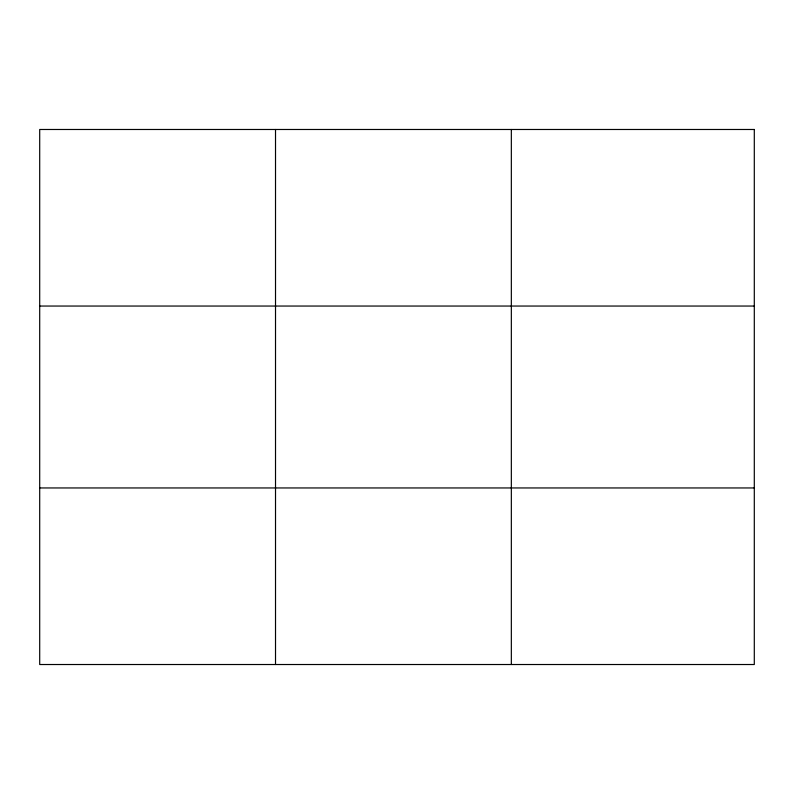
<?xml version="1.0" encoding="UTF-8"?>
<svg xmlns="http://www.w3.org/2000/svg" width="794" height="794" viewBox="0 0 794 794"><rect width="100%" height="100%" fill="white"/><g stroke="black" fill="none" stroke-linecap="round" stroke-linejoin="round"><path stroke-width="1.19" d="M275.518 664.518L275.518 129.482M511.336 664.518L511.336 129.482M39.7 306.047L754.3 306.047M39.7 487.953L754.3 487.953M754.3 129.482L754.3 664.518L39.7 664.518L39.7 129.482L754.3 129.482"/></g></svg>
